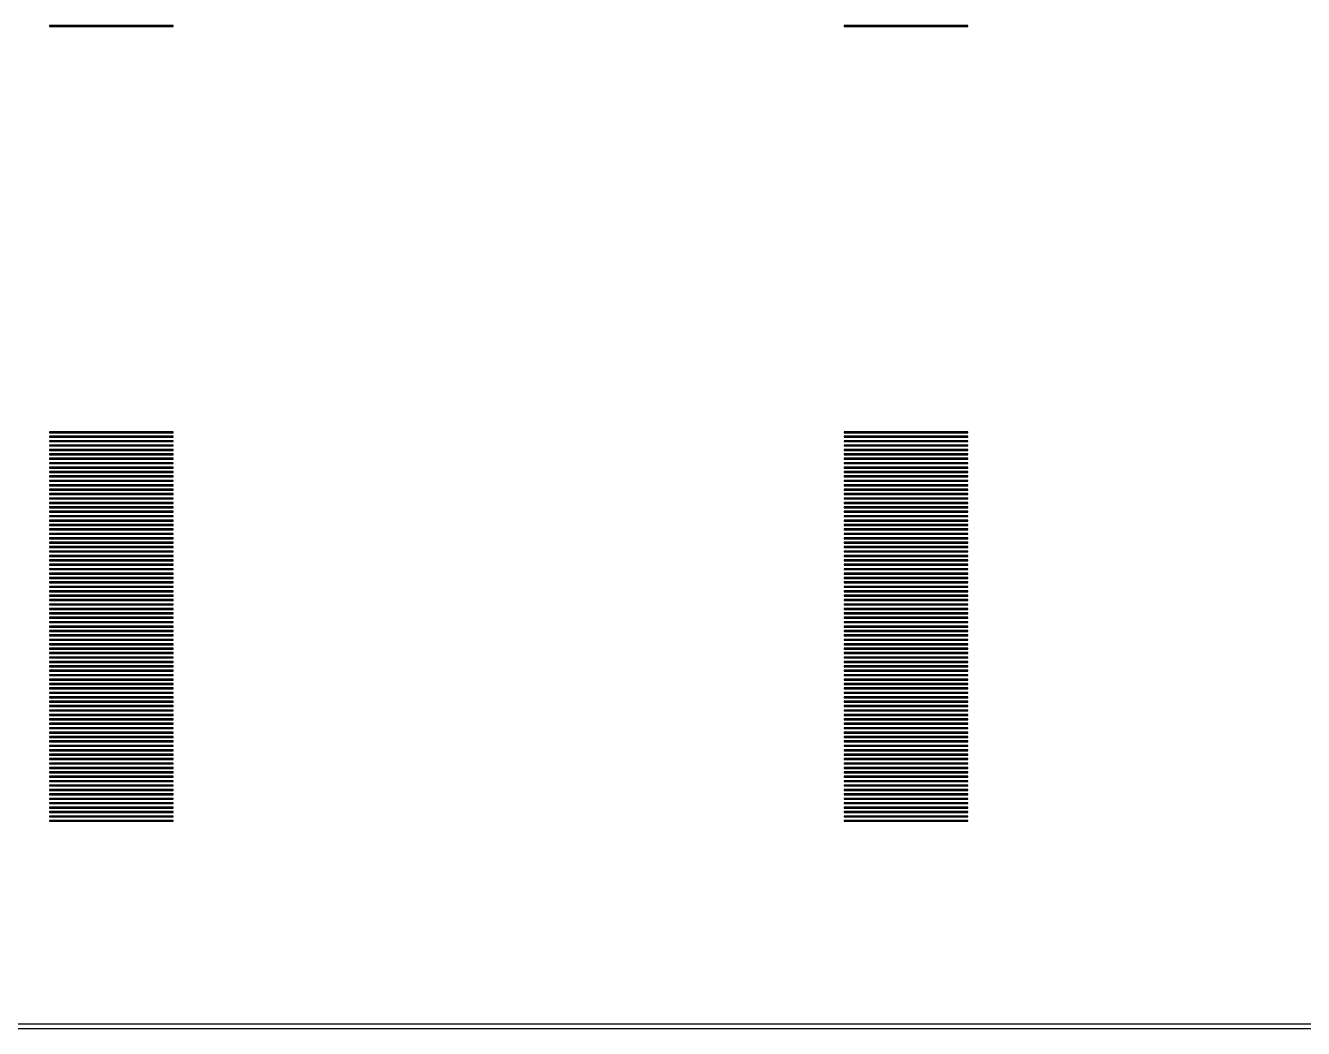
# Model space of a CAD drawing. Extents: x 0 to 54, y 0 to 90.
# Drawn here: x 12.53 to 27, y -0.05 to 11.3 of the extents above; entities that cross this region are included whole.
import ezdxf

# ---------------------------------------------------------------- set-up
doc = ezdxf.new("R2010")
doc.units = 0

msp = doc.modelspace()

# ---------------------------------------------------------------- linework, layer by layer
for p, q in [((14.2, 11.305), (12.8, 11.305)), ((12.8, 11.305), (12.8, 11.295)), ((12.8, 11.295), (14.2, 11.295)), ((14.2, 11.295), (14.2, 11.305)), ((23.2, 11.305), (21.8, 11.305)), ((21.8, 11.305), (21.8, 11.295)), ((21.8, 11.295), (23.2, 11.295)), ((23.2, 11.295), (23.2, 11.305)), ((14.2, 6.70499), (12.8, 6.70499)), ((12.8, 6.70499), (12.8, 6.69499)), ((12.8, 6.69499), (14.2, 6.69499)), ((14.2, 6.69499), (14.2, 6.70499)), ((23.2, 6.70499), (21.8, 6.70499)), ((21.8, 6.70499), (21.8, 6.69499)), ((21.8, 6.69499), (23.2, 6.69499)), ((23.2, 6.69499), (23.2, 6.70499)), ((14.2, 6.655), (12.8, 6.655)), ((12.8, 6.655), (12.8, 6.64499)), ((12.8, 6.64499), (14.2, 6.64499)), ((14.2, 6.605), (12.8, 6.605)), ((12.8, 6.605), (12.8, 6.59499)), ((12.8, 6.59499), (14.2, 6.59499)), ((14.2, 6.55499), (12.8, 6.55499)), ((12.8, 6.55499), (12.8, 6.545)), ((12.8, 6.545), (14.2, 6.545)), ((14.2, 6.64499), (14.2, 6.655)), ((14.2, 6.59499), (14.2, 6.605)), ((14.2, 6.545), (14.2, 6.55499)), ((23.2, 6.655), (21.8, 6.655)), ((21.8, 6.655), (21.8, 6.64499)), ((21.8, 6.64499), (23.2, 6.64499)), ((23.2, 6.605), (21.8, 6.605)), ((21.8, 6.605), (21.8, 6.59499)), ((21.8, 6.59499), (23.2, 6.59499)), ((23.2, 6.55499), (21.8, 6.55499)), ((21.8, 6.55499), (21.8, 6.545)), ((21.8, 6.545), (23.2, 6.545)), ((23.2, 6.64499), (23.2, 6.655)), ((23.2, 6.59499), (23.2, 6.605)), ((23.2, 6.545), (23.2, 6.55499)), ((14.2, 6.50499), (12.8, 6.50499)), ((12.8, 6.50499), (12.8, 6.495)), ((12.8, 6.495), (14.2, 6.495)), ((14.2, 6.45499), (12.8, 6.45499)), ((12.8, 6.45499), (12.8, 6.44499)), ((12.8, 6.44499), (14.2, 6.44499)), ((14.2, 6.405), (12.8, 6.405)), ((12.8, 6.405), (12.8, 6.39499)), ((12.8, 6.39499), (14.2, 6.39499)), ((14.2, 6.495), (14.2, 6.50499)), ((14.2, 6.44499), (14.2, 6.45499)), ((14.2, 6.39499), (14.2, 6.405)), ((23.2, 6.50499), (21.8, 6.50499)), ((21.8, 6.50499), (21.8, 6.495)), ((21.8, 6.495), (23.2, 6.495)), ((23.2, 6.45499), (21.8, 6.45499)), ((21.8, 6.45499), (21.8, 6.44499)), ((21.8, 6.44499), (23.2, 6.44499)), ((23.2, 6.405), (21.8, 6.405)), ((21.8, 6.405), (21.8, 6.39499)), ((21.8, 6.39499), (23.2, 6.39499)), ((23.2, 6.495), (23.2, 6.50499)), ((23.2, 6.44499), (23.2, 6.45499)), ((23.2, 6.39499), (23.2, 6.405)), ((14.2, 6.355), (12.8, 6.355)), ((12.8, 6.355), (12.8, 6.34499)), ((12.8, 6.34499), (14.2, 6.34499)), ((14.2, 6.30499), (12.8, 6.30499)), ((12.8, 6.30499), (12.8, 6.295)), ((12.8, 6.295), (14.2, 6.295)), ((14.2, 6.25499), (12.8, 6.25499)), ((12.8, 6.25499), (12.8, 6.245)), ((12.8, 6.245), (14.2, 6.245)), ((14.2, 6.34499), (14.2, 6.355)), ((14.2, 6.295), (14.2, 6.30499)), ((14.2, 6.245), (14.2, 6.25499)), ((23.2, 6.355), (21.8, 6.355)), ((21.8, 6.355), (21.8, 6.34499)), ((21.8, 6.34499), (23.2, 6.34499)), ((23.2, 6.30499), (21.8, 6.30499)), ((21.8, 6.30499), (21.8, 6.295)), ((21.8, 6.295), (23.2, 6.295)), ((23.2, 6.25499), (21.8, 6.25499)), ((21.8, 6.25499), (21.8, 6.245)), ((21.8, 6.245), (23.2, 6.245)), ((23.2, 6.34499), (23.2, 6.355)), ((23.2, 6.295), (23.2, 6.30499)), ((23.2, 6.245), (23.2, 6.25499)), ((14.2, 6.20499), (12.8, 6.20499)), ((12.8, 6.20499), (12.8, 6.19499)), ((12.8, 6.19499), (14.2, 6.19499)), ((14.2, 6.155), (12.8, 6.155)), ((12.8, 6.155), (12.8, 6.14499)), ((12.8, 6.14499), (14.2, 6.14499)), ((14.2, 6.105), (12.8, 6.105)), ((12.8, 6.105), (12.8, 6.09499)), ((12.8, 6.09499), (14.2, 6.09499)), ((14.2, 6.19499), (14.2, 6.20499)), ((14.2, 6.14499), (14.2, 6.155)), ((14.2, 6.09499), (14.2, 6.105)), ((23.2, 6.20499), (21.8, 6.20499)), ((21.8, 6.20499), (21.8, 6.19499)), ((21.8, 6.19499), (23.2, 6.19499)), ((23.2, 6.155), (21.8, 6.155)), ((21.8, 6.155), (21.8, 6.14499)), ((21.8, 6.14499), (23.2, 6.14499)), ((23.2, 6.105), (21.8, 6.105)), ((21.8, 6.105), (21.8, 6.09499)), ((21.8, 6.09499), (23.2, 6.09499)), ((23.2, 6.19499), (23.2, 6.20499)), ((23.2, 6.14499), (23.2, 6.155)), ((23.2, 6.09499), (23.2, 6.105)), ((14.2, 6.05499), (12.8, 6.05499)), ((12.8, 6.05499), (12.8, 6.045)), ((12.8, 6.045), (14.2, 6.045)), ((14.2, 6.00499), (12.8, 6.00499)), ((12.8, 6.00499), (12.8, 5.995)), ((12.8, 5.995), (14.2, 5.995)), ((14.2, 5.95499), (12.8, 5.95499)), ((12.8, 5.95499), (12.8, 5.94499)), ((12.8, 5.94499), (14.2, 5.94499)), ((14.2, 6.045), (14.2, 6.05499)), ((14.2, 5.995), (14.2, 6.00499)), ((14.2, 5.94499), (14.2, 5.95499)), ((23.2, 6.05499), (21.8, 6.05499)), ((21.8, 6.05499), (21.8, 6.045)), ((21.8, 6.045), (23.2, 6.045)), ((23.2, 6.00499), (21.8, 6.00499)), ((21.8, 6.00499), (21.8, 5.995)), ((21.8, 5.995), (23.2, 5.995)), ((23.2, 5.95499), (21.8, 5.95499)), ((21.8, 5.95499), (21.8, 5.94499)), ((21.8, 5.94499), (23.2, 5.94499)), ((23.2, 6.045), (23.2, 6.05499)), ((23.2, 5.995), (23.2, 6.00499)), ((23.2, 5.94499), (23.2, 5.95499)), ((14.2, 5.905), (12.8, 5.905)), ((12.8, 5.905), (12.8, 5.89499)), ((12.8, 5.89499), (14.2, 5.89499)), ((14.2, 5.855), (12.8, 5.855)), ((12.8, 5.855), (12.8, 5.84499)), ((12.8, 5.84499), (14.2, 5.84499)), ((14.2, 5.80499), (12.8, 5.80499)), ((12.8, 5.80499), (12.8, 5.795)), ((12.8, 5.795), (14.2, 5.795)), ((14.2, 5.89499), (14.2, 5.905)), ((14.2, 5.84499), (14.2, 5.855)), ((14.2, 5.795), (14.2, 5.80499)), ((23.2, 5.905), (21.8, 5.905)), ((21.8, 5.905), (21.8, 5.89499)), ((21.8, 5.89499), (23.2, 5.89499)), ((23.2, 5.855), (21.8, 5.855)), ((21.8, 5.855), (21.8, 5.84499)), ((21.8, 5.84499), (23.2, 5.84499)), ((23.2, 5.80499), (21.8, 5.80499)), ((21.8, 5.80499), (21.8, 5.795)), ((21.8, 5.795), (23.2, 5.795)), ((23.2, 5.89499), (23.2, 5.905)), ((23.2, 5.84499), (23.2, 5.855)), ((23.2, 5.795), (23.2, 5.80499)), ((14.2, 5.75499), (12.8, 5.75499)), ((12.8, 5.75499), (12.8, 5.745)), ((12.8, 5.745), (14.2, 5.745)), ((14.2, 5.70499), (12.8, 5.70499)), ((12.8, 5.70499), (12.8, 5.69499)), ((12.8, 5.69499), (14.2, 5.69499)), ((14.2, 5.655), (12.8, 5.655)), ((12.8, 5.655), (12.8, 5.64499)), ((12.8, 5.64499), (14.2, 5.64499)), ((14.2, 5.745), (14.2, 5.75499)), ((14.2, 5.69499), (14.2, 5.70499)), ((14.2, 5.64499), (14.2, 5.655)), ((23.2, 5.75499), (21.8, 5.75499)), ((21.8, 5.75499), (21.8, 5.745)), ((21.8, 5.745), (23.2, 5.745)), ((23.2, 5.70499), (21.8, 5.70499)), ((21.8, 5.70499), (21.8, 5.69499)), ((21.8, 5.69499), (23.2, 5.69499)), ((23.2, 5.655), (21.8, 5.655)), ((21.8, 5.655), (21.8, 5.64499)), ((21.8, 5.64499), (23.2, 5.64499)), ((23.2, 5.745), (23.2, 5.75499)), ((23.2, 5.69499), (23.2, 5.70499)), ((23.2, 5.64499), (23.2, 5.655)), ((14.2, 5.605), (12.8, 5.605)), ((12.8, 5.605), (12.8, 5.59499)), ((12.8, 5.59499), (14.2, 5.59499)), ((14.2, 5.55499), (12.8, 5.55499)), ((12.8, 5.55499), (12.8, 5.545)), ((12.8, 5.545), (14.2, 5.545)), ((14.2, 5.50499), (12.8, 5.50499)), ((12.8, 5.50499), (12.8, 5.495)), ((14.2, 5.59499), (14.2, 5.605)), ((14.2, 5.545), (14.2, 5.55499)), ((14.2, 5.495), (14.2, 5.50499)), ((23.2, 5.605), (21.8, 5.605)), ((21.8, 5.605), (21.8, 5.59499)), ((21.8, 5.59499), (23.2, 5.59499)), ((23.2, 5.55499), (21.8, 5.55499)), ((21.8, 5.55499), (21.8, 5.545)), ((21.8, 5.545), (23.2, 5.545)), ((23.2, 5.50499), (21.8, 5.50499)), ((21.8, 5.50499), (21.8, 5.495)), ((23.2, 5.59499), (23.2, 5.605)), ((23.2, 5.545), (23.2, 5.55499)), ((23.2, 5.495), (23.2, 5.50499)), ((12.8, 5.495), (14.2, 5.495)), ((14.2, 5.45499), (12.8, 5.45499)), ((12.8, 5.45499), (12.8, 5.44499)), ((12.8, 5.44499), (14.2, 5.44499)), ((14.2, 5.405), (12.8, 5.405)), ((12.8, 5.405), (12.8, 5.39499)), ((12.8, 5.39499), (14.2, 5.39499)), ((14.2, 5.355), (12.8, 5.355)), ((12.8, 5.355), (12.8, 5.34499)), ((14.2, 5.44499), (14.2, 5.45499)), ((14.2, 5.39499), (14.2, 5.405)), ((14.2, 5.34499), (14.2, 5.355)), ((21.8, 5.495), (23.2, 5.495)), ((23.2, 5.45499), (21.8, 5.45499)), ((21.8, 5.45499), (21.8, 5.44499)), ((21.8, 5.44499), (23.2, 5.44499)), ((23.2, 5.405), (21.8, 5.405)), ((21.8, 5.405), (21.8, 5.39499)), ((21.8, 5.39499), (23.2, 5.39499)), ((23.2, 5.355), (21.8, 5.355)), ((21.8, 5.355), (21.8, 5.34499)), ((23.2, 5.44499), (23.2, 5.45499)), ((23.2, 5.39499), (23.2, 5.405)), ((23.2, 5.34499), (23.2, 5.355)), ((12.8, 5.34499), (14.2, 5.34499)), ((14.2, 5.30499), (12.8, 5.30499)), ((12.8, 5.30499), (12.8, 5.295)), ((12.8, 5.295), (14.2, 5.295)), ((14.2, 5.25499), (12.8, 5.25499)), ((12.8, 5.25499), (12.8, 5.245)), ((12.8, 5.245), (14.2, 5.245)), ((14.2, 5.295), (14.2, 5.30499)), ((14.2, 5.245), (14.2, 5.25499)), ((21.8, 5.34499), (23.2, 5.34499)), ((23.2, 5.30499), (21.8, 5.30499)), ((21.8, 5.30499), (21.8, 5.295)), ((21.8, 5.295), (23.2, 5.295)), ((23.2, 5.25499), (21.8, 5.25499)), ((21.8, 5.25499), (21.8, 5.245)), ((21.8, 5.245), (23.2, 5.245)), ((23.2, 5.295), (23.2, 5.30499)), ((23.2, 5.245), (23.2, 5.25499)), ((14.2, 5.20499), (12.8, 5.20499)), ((12.8, 5.20499), (12.8, 5.19499)), ((12.8, 5.19499), (14.2, 5.19499)), ((14.2, 5.155), (12.8, 5.155)), ((12.8, 5.155), (12.8, 5.14499)), ((12.8, 5.14499), (14.2, 5.14499)), ((14.2, 5.105), (12.8, 5.105)), ((12.8, 5.105), (12.8, 5.09499)), ((12.8, 5.09499), (14.2, 5.09499)), ((14.2, 5.19499), (14.2, 5.20499)), ((14.2, 5.14499), (14.2, 5.155)), ((14.2, 5.09499), (14.2, 5.105)), ((23.2, 5.20499), (21.8, 5.20499)), ((21.8, 5.20499), (21.8, 5.19499)), ((21.8, 5.19499), (23.2, 5.19499)), ((23.2, 5.155), (21.8, 5.155)), ((21.8, 5.155), (21.8, 5.14499)), ((21.8, 5.14499), (23.2, 5.14499)), ((23.2, 5.105), (21.8, 5.105)), ((21.8, 5.105), (21.8, 5.09499)), ((21.8, 5.09499), (23.2, 5.09499)), ((23.2, 5.19499), (23.2, 5.20499)), ((23.2, 5.14499), (23.2, 5.155)), ((23.2, 5.09499), (23.2, 5.105)), ((14.2, 5.05499), (12.8, 5.05499)), ((12.8, 5.05499), (12.8, 5.045)), ((12.8, 5.045), (14.2, 5.045)), ((14.2, 5.00499), (12.8, 5.00499)), ((12.8, 5.00499), (12.8, 4.995)), ((12.8, 4.995), (14.2, 4.995)), ((14.2, 4.95499), (12.8, 4.95499)), ((12.8, 4.95499), (12.8, 4.94499)), ((12.8, 4.94499), (14.2, 4.94499)), ((14.2, 5.045), (14.2, 5.05499)), ((14.2, 4.995), (14.2, 5.00499)), ((14.2, 4.94499), (14.2, 4.95499)), ((23.2, 5.05499), (21.8, 5.05499)), ((21.8, 5.05499), (21.8, 5.045)), ((21.8, 5.045), (23.2, 5.045)), ((23.2, 5.00499), (21.8, 5.00499)), ((21.8, 5.00499), (21.8, 4.995)), ((21.8, 4.995), (23.2, 4.995)), ((23.2, 4.95499), (21.8, 4.95499)), ((21.8, 4.95499), (21.8, 4.94499)), ((21.8, 4.94499), (23.2, 4.94499)), ((23.2, 5.045), (23.2, 5.05499)), ((23.2, 4.995), (23.2, 5.00499)), ((23.2, 4.94499), (23.2, 4.95499)), ((14.2, 4.905), (12.8, 4.905)), ((12.8, 4.905), (12.8, 4.89499)), ((12.8, 4.89499), (14.2, 4.89499)), ((14.2, 4.855), (12.8, 4.855)), ((12.8, 4.855), (12.8, 4.84499)), ((12.8, 4.84499), (14.2, 4.84499)), ((14.2, 4.80499), (12.8, 4.80499)), ((12.8, 4.80499), (12.8, 4.795)), ((12.8, 4.795), (14.2, 4.795)), ((14.2, 4.89499), (14.2, 4.905)), ((14.2, 4.84499), (14.2, 4.855)), ((14.2, 4.795), (14.2, 4.80499)), ((23.2, 4.905), (21.8, 4.905)), ((21.8, 4.905), (21.8, 4.89499)), ((21.8, 4.89499), (23.2, 4.89499)), ((23.2, 4.855), (21.8, 4.855)), ((21.8, 4.855), (21.8, 4.84499)), ((21.8, 4.84499), (23.2, 4.84499)), ((23.2, 4.80499), (21.8, 4.80499)), ((21.8, 4.80499), (21.8, 4.795)), ((21.8, 4.795), (23.2, 4.795)), ((23.2, 4.89499), (23.2, 4.905)), ((23.2, 4.84499), (23.2, 4.855)), ((23.2, 4.795), (23.2, 4.80499)), ((14.2, 4.75499), (12.8, 4.75499)), ((12.8, 4.75499), (12.8, 4.745)), ((12.8, 4.745), (14.2, 4.745)), ((14.2, 4.70499), (12.8, 4.70499)), ((12.8, 4.70499), (12.8, 4.69499)), ((12.8, 4.69499), (14.2, 4.69499)), ((14.2, 4.655), (12.8, 4.655)), ((12.8, 4.655), (12.8, 4.64499)), ((12.8, 4.64499), (14.2, 4.64499)), ((14.2, 4.745), (14.2, 4.75499)), ((14.2, 4.69499), (14.2, 4.70499)), ((14.2, 4.64499), (14.2, 4.655)), ((23.2, 4.75499), (21.8, 4.75499)), ((21.8, 4.75499), (21.8, 4.745)), ((21.8, 4.745), (23.2, 4.745)), ((23.2, 4.70499), (21.8, 4.70499)), ((21.8, 4.70499), (21.8, 4.69499)), ((21.8, 4.69499), (23.2, 4.69499)), ((23.2, 4.655), (21.8, 4.655)), ((21.8, 4.655), (21.8, 4.64499)), ((21.8, 4.64499), (23.2, 4.64499)), ((23.2, 4.745), (23.2, 4.75499)), ((23.2, 4.69499), (23.2, 4.70499)), ((23.2, 4.64499), (23.2, 4.655)), ((14.2, 4.605), (12.8, 4.605)), ((12.8, 4.605), (12.8, 4.59499)), ((12.8, 4.59499), (14.2, 4.59499)), ((14.2, 4.55499), (12.8, 4.55499)), ((12.8, 4.55499), (12.8, 4.545)), ((12.8, 4.545), (14.2, 4.545)), ((14.2, 4.50499), (12.8, 4.50499)), ((12.8, 4.50499), (12.8, 4.49501)), ((12.8, 4.49501), (14.2, 4.49501)), ((14.2, 4.59499), (14.2, 4.605)), ((14.2, 4.545), (14.2, 4.55499)), ((14.2, 4.49501), (14.2, 4.50499)), ((23.2, 4.605), (21.8, 4.605)), ((21.8, 4.605), (21.8, 4.59499)), ((21.8, 4.59499), (23.2, 4.59499)), ((23.2, 4.55499), (21.8, 4.55499)), ((21.8, 4.55499), (21.8, 4.545)), ((21.8, 4.545), (23.2, 4.545)), ((23.2, 4.50499), (21.8, 4.50499)), ((21.8, 4.50499), (21.8, 4.49501)), ((21.8, 4.49501), (23.2, 4.49501)), ((23.2, 4.59499), (23.2, 4.605)), ((23.2, 4.545), (23.2, 4.55499)), ((23.2, 4.49501), (23.2, 4.50499)), ((14.2, 4.455), (12.8, 4.455)), ((12.8, 4.455), (12.8, 4.44501)), ((12.8, 4.44501), (14.2, 4.44501)), ((14.2, 4.40501), (12.8, 4.40501)), ((12.8, 4.40501), (12.8, 4.395)), ((12.8, 4.395), (14.2, 4.395)), ((14.2, 4.35501), (12.8, 4.35501)), ((12.8, 4.35501), (12.8, 4.345)), ((12.8, 4.345), (14.2, 4.345)), ((14.2, 4.44501), (14.2, 4.455)), ((14.2, 4.395), (14.2, 4.40501)), ((14.2, 4.345), (14.2, 4.35501)), ((23.2, 4.455), (21.8, 4.455)), ((21.8, 4.455), (21.8, 4.44501)), ((21.8, 4.44501), (23.2, 4.44501)), ((23.2, 4.40501), (21.8, 4.40501)), ((21.8, 4.40501), (21.8, 4.395)), ((21.8, 4.395), (23.2, 4.395)), ((23.2, 4.35501), (21.8, 4.35501)), ((21.8, 4.35501), (21.8, 4.345)), ((21.8, 4.345), (23.2, 4.345)), ((23.2, 4.44501), (23.2, 4.455)), ((23.2, 4.395), (23.2, 4.40501)), ((23.2, 4.345), (23.2, 4.35501)), ((14.2, 4.30501), (12.8, 4.30501)), ((12.8, 4.30501), (12.8, 4.29501)), ((12.8, 4.29501), (14.2, 4.29501)), ((14.2, 4.255), (12.8, 4.255)), ((12.8, 4.255), (12.8, 4.24501)), ((12.8, 4.24501), (14.2, 4.24501)), ((14.2, 4.205), (12.8, 4.205)), ((12.8, 4.205), (12.8, 4.19501)), ((14.2, 4.29501), (14.2, 4.30501)), ((14.2, 4.24501), (14.2, 4.255)), ((14.2, 4.19501), (14.2, 4.205)), ((23.2, 4.30501), (21.8, 4.30501)), ((21.8, 4.30501), (21.8, 4.29501)), ((21.8, 4.29501), (23.2, 4.29501)), ((23.2, 4.255), (21.8, 4.255)), ((21.8, 4.255), (21.8, 4.24501)), ((21.8, 4.24501), (23.2, 4.24501)), ((23.2, 4.205), (21.8, 4.205)), ((21.8, 4.205), (21.8, 4.19501)), ((23.2, 4.29501), (23.2, 4.30501)), ((23.2, 4.24501), (23.2, 4.255)), ((23.2, 4.19501), (23.2, 4.205)), ((12.8, 4.19501), (14.2, 4.19501)), ((14.2, 4.15501), (12.8, 4.15501)), ((12.8, 4.15501), (12.8, 4.145)), ((12.8, 4.145), (14.2, 4.145)), ((14.2, 4.10501), (12.8, 4.10501)), ((12.8, 4.10501), (12.8, 4.095)), ((12.8, 4.095), (14.2, 4.095)), ((14.2, 4.05501), (12.8, 4.05501)), ((12.8, 4.05501), (12.8, 4.04501)), ((14.2, 4.145), (14.2, 4.15501)), ((14.2, 4.095), (14.2, 4.10501)), ((14.2, 4.04501), (14.2, 4.05501)), ((21.8, 4.19501), (23.2, 4.19501)), ((23.2, 4.15501), (21.8, 4.15501)), ((21.8, 4.15501), (21.8, 4.145)), ((21.8, 4.145), (23.2, 4.145)), ((23.2, 4.10501), (21.8, 4.10501)), ((21.8, 4.10501), (21.8, 4.095)), ((21.8, 4.095), (23.2, 4.095)), ((23.2, 4.05501), (21.8, 4.05501)), ((21.8, 4.05501), (21.8, 4.04501)), ((23.2, 4.145), (23.2, 4.15501)), ((23.2, 4.095), (23.2, 4.10501)), ((23.2, 4.04501), (23.2, 4.05501)), ((12.8, 4.04501), (14.2, 4.04501)), ((14.2, 4.005), (12.8, 4.005)), ((12.8, 4.005), (12.8, 3.99501)), ((12.8, 3.99501), (14.2, 3.99501)), ((14.2, 3.955), (12.8, 3.955)), ((12.8, 3.955), (12.8, 3.94501)), ((12.8, 3.94501), (14.2, 3.94501)), ((14.2, 3.99501), (14.2, 4.005)), ((14.2, 3.94501), (14.2, 3.955)), ((21.8, 4.04501), (23.2, 4.04501)), ((23.2, 4.005), (21.8, 4.005)), ((21.8, 4.005), (21.8, 3.99501)), ((21.8, 3.99501), (23.2, 3.99501)), ((23.2, 3.955), (21.8, 3.955)), ((21.8, 3.955), (21.8, 3.94501)), ((21.8, 3.94501), (23.2, 3.94501)), ((23.2, 3.99501), (23.2, 4.005)), ((23.2, 3.94501), (23.2, 3.955)), ((14.2, 3.90501), (12.8, 3.90501)), ((12.8, 3.90501), (12.8, 3.895)), ((12.8, 3.895), (14.2, 3.895)), ((14.2, 3.85501), (12.8, 3.85501)), ((12.8, 3.85501), (12.8, 3.845)), ((12.8, 3.845), (14.2, 3.845)), ((14.2, 3.80501), (12.8, 3.80501)), ((12.8, 3.80501), (12.8, 3.79501)), ((12.8, 3.79501), (14.2, 3.79501)), ((14.2, 3.895), (14.2, 3.90501)), ((14.2, 3.845), (14.2, 3.85501)), ((14.2, 3.79501), (14.2, 3.80501)), ((23.2, 3.90501), (21.8, 3.90501)), ((21.8, 3.90501), (21.8, 3.895)), ((21.8, 3.895), (23.2, 3.895)), ((23.2, 3.85501), (21.8, 3.85501)), ((21.8, 3.85501), (21.8, 3.845)), ((21.8, 3.845), (23.2, 3.845)), ((23.2, 3.80501), (21.8, 3.80501)), ((21.8, 3.80501), (21.8, 3.79501)), ((21.8, 3.79501), (23.2, 3.79501)), ((23.2, 3.895), (23.2, 3.90501)), ((23.2, 3.845), (23.2, 3.85501)), ((23.2, 3.79501), (23.2, 3.80501)), ((14.2, 3.755), (12.8, 3.755)), ((12.8, 3.755), (12.8, 3.74501)), ((12.8, 3.74501), (14.2, 3.74501)), ((14.2, 3.705), (12.8, 3.705)), ((12.8, 3.705), (12.8, 3.69501)), ((12.8, 3.69501), (14.2, 3.69501)), ((14.2, 3.65501), (12.8, 3.65501)), ((12.8, 3.65501), (12.8, 3.645)), ((12.8, 3.645), (14.2, 3.645)), ((14.2, 3.74501), (14.2, 3.755)), ((14.2, 3.69501), (14.2, 3.705)), ((14.2, 3.645), (14.2, 3.65501)), ((23.2, 3.755), (21.8, 3.755)), ((21.8, 3.755), (21.8, 3.74501)), ((21.8, 3.74501), (23.2, 3.74501)), ((23.2, 3.705), (21.8, 3.705)), ((21.8, 3.705), (21.8, 3.69501)), ((21.8, 3.69501), (23.2, 3.69501)), ((23.2, 3.65501), (21.8, 3.65501)), ((21.8, 3.65501), (21.8, 3.645)), ((21.8, 3.645), (23.2, 3.645)), ((23.2, 3.74501), (23.2, 3.755)), ((23.2, 3.69501), (23.2, 3.705)), ((23.2, 3.645), (23.2, 3.65501)), ((14.2, 3.60501), (12.8, 3.60501)), ((12.8, 3.60501), (12.8, 3.595)), ((12.8, 3.595), (14.2, 3.595)), ((14.2, 3.55501), (12.8, 3.55501)), ((12.8, 3.55501), (12.8, 3.54501)), ((12.8, 3.54501), (14.2, 3.54501)), ((14.2, 3.505), (12.8, 3.505)), ((12.8, 3.505), (12.8, 3.49501)), ((12.8, 3.49501), (14.2, 3.49501)), ((14.2, 3.595), (14.2, 3.60501)), ((14.2, 3.54501), (14.2, 3.55501)), ((14.2, 3.49501), (14.2, 3.505)), ((23.2, 3.60501), (21.8, 3.60501)), ((21.8, 3.60501), (21.8, 3.595)), ((21.8, 3.595), (23.2, 3.595)), ((23.2, 3.55501), (21.8, 3.55501)), ((21.8, 3.55501), (21.8, 3.54501)), ((21.8, 3.54501), (23.2, 3.54501)), ((23.2, 3.505), (21.8, 3.505)), ((21.8, 3.505), (21.8, 3.49501)), ((21.8, 3.49501), (23.2, 3.49501)), ((23.2, 3.595), (23.2, 3.60501)), ((23.2, 3.54501), (23.2, 3.55501)), ((23.2, 3.49501), (23.2, 3.505)), ((14.2, 3.455), (12.8, 3.455)), ((12.8, 3.455), (12.8, 3.44501)), ((12.8, 3.44501), (14.2, 3.44501)), ((14.2, 3.40501), (12.8, 3.40501)), ((12.8, 3.40501), (12.8, 3.395)), ((12.8, 3.395), (14.2, 3.395)), ((14.2, 3.35501), (12.8, 3.35501)), ((12.8, 3.35501), (12.8, 3.345)), ((12.8, 3.345), (14.2, 3.345)), ((14.2, 3.44501), (14.2, 3.455)), ((14.2, 3.395), (14.2, 3.40501)), ((14.2, 3.345), (14.2, 3.35501)), ((23.2, 3.455), (21.8, 3.455)), ((21.8, 3.455), (21.8, 3.44501)), ((21.8, 3.44501), (23.2, 3.44501)), ((23.2, 3.40501), (21.8, 3.40501)), ((21.8, 3.40501), (21.8, 3.395)), ((21.8, 3.395), (23.2, 3.395)), ((23.2, 3.35501), (21.8, 3.35501)), ((21.8, 3.35501), (21.8, 3.345)), ((21.8, 3.345), (23.2, 3.345)), ((23.2, 3.44501), (23.2, 3.455)), ((23.2, 3.395), (23.2, 3.40501)), ((23.2, 3.345), (23.2, 3.35501)), ((14.2, 3.30501), (12.8, 3.30501)), ((12.8, 3.30501), (12.8, 3.29501)), ((12.8, 3.29501), (14.2, 3.29501)), ((14.2, 3.255), (12.8, 3.255)), ((12.8, 3.255), (12.8, 3.24501)), ((12.8, 3.24501), (14.2, 3.24501)), ((14.2, 3.205), (12.8, 3.205)), ((12.8, 3.205), (12.8, 3.19501)), ((12.8, 3.19501), (14.2, 3.19501)), ((14.2, 3.29501), (14.2, 3.30501)), ((14.2, 3.24501), (14.2, 3.255)), ((14.2, 3.19501), (14.2, 3.205)), ((23.2, 3.30501), (21.8, 3.30501)), ((21.8, 3.30501), (21.8, 3.29501)), ((21.8, 3.29501), (23.2, 3.29501)), ((23.2, 3.255), (21.8, 3.255)), ((21.8, 3.255), (21.8, 3.24501)), ((21.8, 3.24501), (23.2, 3.24501)), ((23.2, 3.205), (21.8, 3.205)), ((21.8, 3.205), (21.8, 3.19501)), ((21.8, 3.19501), (23.2, 3.19501)), ((23.2, 3.29501), (23.2, 3.30501)), ((23.2, 3.24501), (23.2, 3.255)), ((23.2, 3.19501), (23.2, 3.205)), ((14.2, 3.15501), (12.8, 3.15501)), ((12.8, 3.15501), (12.8, 3.145)), ((12.8, 3.145), (14.2, 3.145)), ((14.2, 3.10501), (12.8, 3.10501)), ((12.8, 3.10501), (12.8, 3.095)), ((12.8, 3.095), (14.2, 3.095)), ((14.2, 3.05501), (12.8, 3.05501)), ((12.8, 3.05501), (12.8, 3.04501)), ((12.8, 3.04501), (14.2, 3.04501)), ((14.2, 3.145), (14.2, 3.15501)), ((14.2, 3.095), (14.2, 3.10501)), ((14.2, 3.04501), (14.2, 3.05501)), ((23.2, 3.15501), (21.8, 3.15501)), ((21.8, 3.15501), (21.8, 3.145)), ((21.8, 3.145), (23.2, 3.145)), ((23.2, 3.10501), (21.8, 3.10501)), ((21.8, 3.10501), (21.8, 3.095)), ((21.8, 3.095), (23.2, 3.095)), ((23.2, 3.05501), (21.8, 3.05501)), ((21.8, 3.05501), (21.8, 3.04501)), ((21.8, 3.04501), (23.2, 3.04501)), ((23.2, 3.145), (23.2, 3.15501)), ((23.2, 3.095), (23.2, 3.10501)), ((23.2, 3.04501), (23.2, 3.05501)), ((14.2, 3.005), (12.8, 3.005)), ((12.8, 3.005), (12.8, 2.99501)), ((12.8, 2.99501), (14.2, 2.99501)), ((14.2, 2.955), (12.8, 2.955)), ((12.8, 2.955), (12.8, 2.94501)), ((12.8, 2.94501), (14.2, 2.94501)), ((14.2, 2.90501), (12.8, 2.90501)), ((12.8, 2.90501), (12.8, 2.895)), ((12.8, 2.895), (14.2, 2.895)), ((14.2, 2.99501), (14.2, 3.005)), ((14.2, 2.94501), (14.2, 2.955)), ((14.2, 2.895), (14.2, 2.90501)), ((23.2, 3.005), (21.8, 3.005)), ((21.8, 3.005), (21.8, 2.99501)), ((21.8, 2.99501), (23.2, 2.99501)), ((23.2, 2.955), (21.8, 2.955)), ((21.8, 2.955), (21.8, 2.94501)), ((21.8, 2.94501), (23.2, 2.94501)), ((23.2, 2.90501), (21.8, 2.90501)), ((21.8, 2.90501), (21.8, 2.895)), ((21.8, 2.895), (23.2, 2.895)), ((23.2, 2.99501), (23.2, 3.005)), ((23.2, 2.94501), (23.2, 2.955)), ((23.2, 2.895), (23.2, 2.90501)), ((14.2, 2.85501), (12.8, 2.85501)), ((12.8, 2.85501), (12.8, 2.845)), ((12.8, 2.845), (14.2, 2.845)), ((14.2, 2.80501), (12.8, 2.80501)), ((12.8, 2.80501), (12.8, 2.79501)), ((12.8, 2.79501), (14.2, 2.79501)), ((14.2, 2.755), (12.8, 2.755)), ((12.8, 2.755), (12.8, 2.74501)), ((14.2, 2.845), (14.2, 2.85501)), ((14.2, 2.79501), (14.2, 2.80501)), ((14.2, 2.74501), (14.2, 2.755)), ((23.2, 2.85501), (21.8, 2.85501)), ((21.8, 2.85501), (21.8, 2.845)), ((21.8, 2.845), (23.2, 2.845)), ((23.2, 2.80501), (21.8, 2.80501)), ((21.8, 2.80501), (21.8, 2.79501)), ((21.8, 2.79501), (23.2, 2.79501)), ((23.2, 2.755), (21.8, 2.755)), ((21.8, 2.755), (21.8, 2.74501)), ((23.2, 2.845), (23.2, 2.85501)), ((23.2, 2.79501), (23.2, 2.80501)), ((23.2, 2.74501), (23.2, 2.755)), ((12.8, 2.74501), (14.2, 2.74501)), ((14.2, 2.705), (12.8, 2.705)), ((12.8, 2.705), (12.8, 2.69501)), ((12.8, 2.69501), (14.2, 2.69501)), ((14.2, 2.65501), (12.8, 2.65501)), ((12.8, 2.65501), (12.8, 2.645)), ((12.8, 2.645), (14.2, 2.645)), ((14.2, 2.60501), (12.8, 2.60501)), ((12.8, 2.60501), (12.8, 2.595)), ((14.2, 2.69501), (14.2, 2.705)), ((14.2, 2.645), (14.2, 2.65501)), ((14.2, 2.595), (14.2, 2.60501)), ((21.8, 2.74501), (23.2, 2.74501)), ((23.2, 2.705), (21.8, 2.705)), ((21.8, 2.705), (21.8, 2.69501)), ((21.8, 2.69501), (23.2, 2.69501)), ((23.2, 2.65501), (21.8, 2.65501)), ((21.8, 2.65501), (21.8, 2.645)), ((21.8, 2.645), (23.2, 2.645)), ((23.2, 2.60501), (21.8, 2.60501)), ((21.8, 2.60501), (21.8, 2.595)), ((23.2, 2.69501), (23.2, 2.705)), ((23.2, 2.645), (23.2, 2.65501)), ((23.2, 2.595), (23.2, 2.60501)), ((12.8, 2.595), (14.2, 2.595)), ((14.2, 2.55501), (12.8, 2.55501)), ((12.8, 2.55501), (12.8, 2.54501)), ((12.8, 2.54501), (14.2, 2.54501)), ((14.2, 2.505), (12.8, 2.505)), ((12.8, 2.505), (12.8, 2.49501)), ((12.8, 2.49501), (14.2, 2.49501)), ((14.2, 2.54501), (14.2, 2.55501)), ((14.2, 2.49501), (14.2, 2.505)), ((21.8, 2.595), (23.2, 2.595)), ((23.2, 2.55501), (21.8, 2.55501)), ((21.8, 2.55501), (21.8, 2.54501)), ((21.8, 2.54501), (23.2, 2.54501)), ((23.2, 2.505), (21.8, 2.505)), ((21.8, 2.505), (21.8, 2.49501)), ((21.8, 2.49501), (23.2, 2.49501)), ((23.2, 2.54501), (23.2, 2.55501)), ((23.2, 2.49501), (23.2, 2.505)), ((14.2, 2.455), (12.8, 2.455)), ((12.8, 2.455), (12.8, 2.44501)), ((12.8, 2.44501), (14.2, 2.44501)), ((14.2, 2.40501), (12.8, 2.40501)), ((12.8, 2.40501), (12.8, 2.395)), ((12.8, 2.395), (14.2, 2.395)), ((14.2, 2.35501), (12.8, 2.35501)), ((12.8, 2.35501), (12.8, 2.345)), ((12.8, 2.345), (14.2, 2.345)), ((14.2, 2.44501), (14.2, 2.455)), ((14.2, 2.395), (14.2, 2.40501)), ((14.2, 2.345), (14.2, 2.35501)), ((23.2, 2.455), (21.8, 2.455)), ((21.8, 2.455), (21.8, 2.44501)), ((21.8, 2.44501), (23.2, 2.44501)), ((23.2, 2.40501), (21.8, 2.40501)), ((21.8, 2.40501), (21.8, 2.395)), ((21.8, 2.395), (23.2, 2.395)), ((23.2, 2.35501), (21.8, 2.35501)), ((21.8, 2.35501), (21.8, 2.345)), ((21.8, 2.345), (23.2, 2.345)), ((23.2, 2.44501), (23.2, 2.455)), ((23.2, 2.395), (23.2, 2.40501)), ((23.2, 2.345), (23.2, 2.35501)), ((14.2, 2.30501), (12.8, 2.30501)), ((12.8, 2.30501), (12.8, 2.29501)), ((12.8, 2.29501), (14.2, 2.29501)), ((14.2, 2.29501), (14.2, 2.30501)), ((23.2, 2.30501), (21.8, 2.30501)), ((21.8, 2.30501), (21.8, 2.29501)), ((21.8, 2.29501), (23.2, 2.29501)), ((23.2, 2.29501), (23.2, 2.30501)), ((54, 0), (0, 0)), ((-0.04999, -0.04999), (54.05, -0.04999))]:
    msp.add_line(p, q)

doc.saveas('drawing.dxf')
